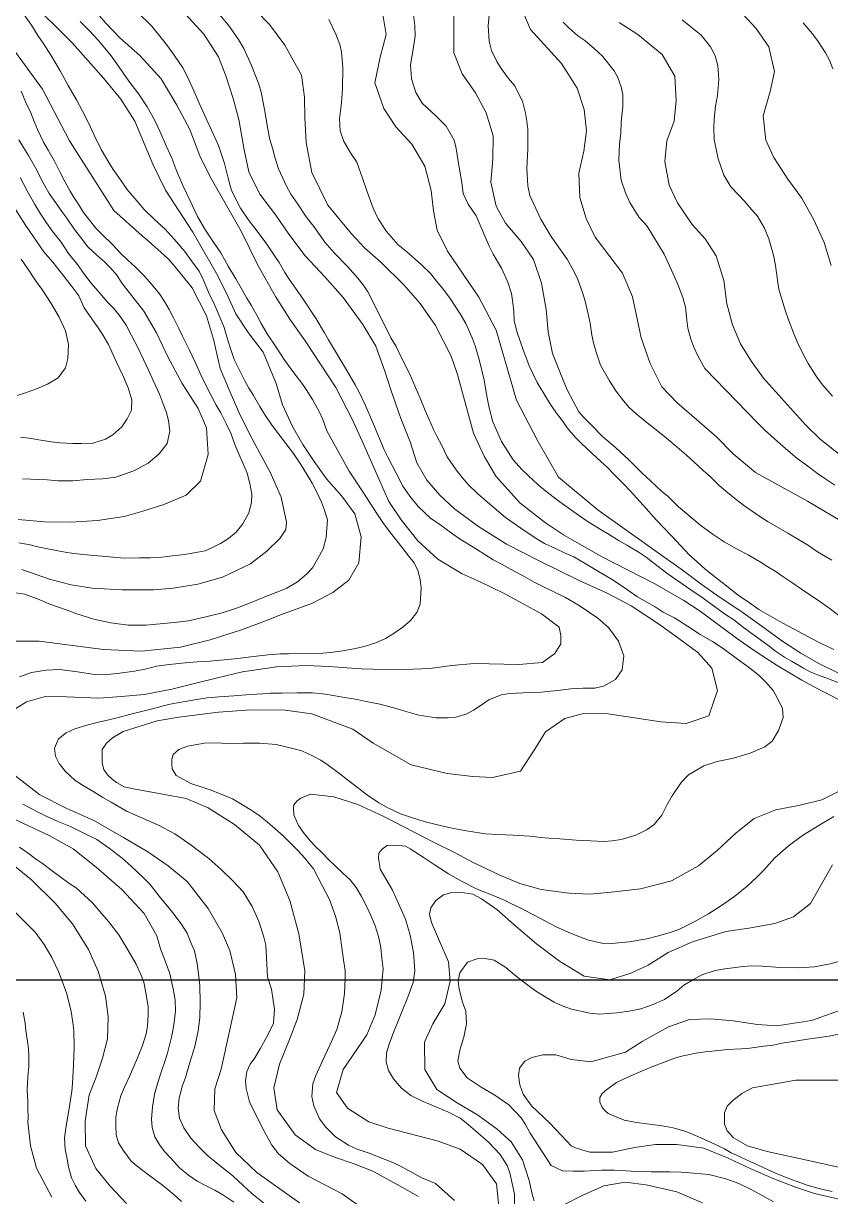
# Model space of a CAD drawing. Header units: metres. Extents: x 548946 to 557077, y 1838800 to 1845419.
# Drawn here: x 552237 to 552659, y 1840887 to 1841500 of the extents above; entities that cross this region are included whole.
import ezdxf

# ---------------------------------------------------------------- set-up
doc = ezdxf.new("R2010")
doc.units = ezdxf.units.M
doc.header["$LTSCALE"] = 28
for name, color, linetype, lineweight in [('1', 7, 'Continuous', 13), ('2', 7, 'Continuous', 13), ('60', 7, 'Continuous', 25)]:
    doc.layers.add(name, color=color, linetype=linetype, lineweight=lineweight)

msp = doc.modelspace()

# ---------------------------------------------------------------- linework, layer by layer
at = {"layer": '1'}
for points in [[(552316.46, 1841372.7), (552313.4, 1841376.24), (552309.25, 1841380.17), (552306.04, 1841382.9), (552302.65, 1841386), (552299.43, 1841388.74), (552284.75, 1841401.97), (552261.45, 1841438.26), (552247.34, 1841465.33), (552210.53, 1841515.75)], [(552231.91, 1841176.89), (552245.75, 1841177.01), (552279.28, 1841172.57), (552299.07, 1841171.66), (552319.42, 1841173.79), (552335.06, 1841177.6), (552351.44, 1841182.92), (552363.01, 1841187.19), (552372.31, 1841190.94), (552388.38, 1841196.74), (552399.15, 1841202.34), (552407.37, 1841208.82), (552412.72, 1841217.84), (552413.8, 1841231.43), (552410.64, 1841243.51), (552403.79, 1841252.73), (552395.8, 1841261.68), (552389.34, 1841270.81), (552383.43, 1841279.74), (552378, 1841288.98), (552372.85, 1841300.32), (552369.41, 1841311.47), (552362.67, 1841327.82), (552354.8, 1841338.08), (552348.4, 1841347.86), (552343.96, 1841357.48), (552338.93, 1841367.8), (552325.91, 1841390.57), (552311.69, 1841412.44), (552305.12, 1841426.09), (552295.63, 1841448.61), (552288.4, 1841459.98), (552279.42, 1841470.9), (552263.13, 1841489.3), (552239.53, 1841512.84)], [(552236.6, 1841505.91), (552241.68, 1841498.71), (552244.96, 1841493.37), (552247.82, 1841489.29), (552252.06, 1841482.5), (552256.55, 1841474.83), (552260.89, 1841467.27), (552265.23, 1841459.72), (552268.13, 1841454.2), (552271.43, 1841447.69), (552274.32, 1841441.26)], [(552297.31, 1841505.13), (552304.3, 1841498.3), (552310.15, 1841491.19), (552312.78, 1841487.99), (552316.14, 1841483.05), (552318.39, 1841479.68), (552320.75, 1841476.45), (552323.16, 1841471.78), (552326.44, 1841464.35), (552329.19, 1841458.03), (552339.39, 1841435.92), (552342.42, 1841426.37), (552344.41, 1841418.78), (552346.13, 1841412.33), (552350.8, 1841403.12), (552354.81, 1841397.22), (552357.78, 1841393.28), (552362.15, 1841387.55), (552364.98, 1841383.73), (552368.7, 1841378.05), (552370.95, 1841374.67), (552374.08, 1841369.45), (552376.33, 1841366.07), (552379.55, 1841361.25), (552383.98, 1841355.01), (552390.41, 1841345.36), (552394.72, 1841338.06), (552396.89, 1841334.28), (552400.52, 1841328.2), (552404.33, 1841321.75), (552406.83, 1841317.49), (552410.67, 1841310.79), (552413.01, 1841306.64), (552416.02, 1841300.35), (552420.28, 1841290.3), (552423.45, 1841282.73), (552425.87, 1841276.89), (552427.79, 1841273.08), (552432.22, 1841264.75), (552435.69, 1841257.87), (552439.34, 1841252.7), (552443.68, 1841247.24), (552450.07, 1841241.11), (552454.92, 1841237.8), (552458.36, 1841235.35), (552461.66, 1841233.02), (552465.53, 1841230.24), (552474.17, 1841224.91), (552482.83, 1841219.33), (552487.45, 1841216.91)], [(552321.91, 1841504.71), (552331.77, 1841494.02), (552339.31, 1841482.16), (552343.26, 1841472.24), (552347.04, 1841460.36), (552349.94, 1841449.41), (552352.73, 1841433.66), (552355.17, 1841422.14), (552361, 1841410.48), (552369.22, 1841399.48), (552376.16, 1841389.5), (552384.66, 1841378.27), (552394.95, 1841367.23), (552404.45, 1841356.37), (552414.68, 1841342.35), (552421.51, 1841331.07), (552426.2, 1841317.99), (552429.36, 1841308.23), (552434.65, 1841293.28), (552439.51, 1841280.99), (552442.92, 1841270.1), (552448.21, 1841260.98), (552455.03, 1841253.19), (552462.57, 1841245.99), (552474.57, 1841237.09), (552489.86, 1841227.65), (552506.89, 1841218.92), (552527.74, 1841208.54), (552542.32, 1841202), (552554.98, 1841195.38), (552569.11, 1841185.94), (552579.09, 1841178.89), (552589.81, 1841171.01), (552597.06, 1841162.88), (552600.04, 1841151.16), (552595.55, 1841137.97), (552583.69, 1841133.93), (552570.39, 1841134.79), (552542.98, 1841138.99)], [(552399.71, 1841379.7), (552394.83, 1841385.36), (552389.1, 1841393.53), (552385.08, 1841398.52), (552380.73, 1841405.16), (552377.19, 1841410.46), (552374.84, 1841414.61), (552370.71, 1841423.63), (552368.77, 1841429.79), (552367.53, 1841434.47), (552366.18, 1841439.01), (552365.01, 1841445.26), (552363.55, 1841453.83), (552361.67, 1841463.66), (552360.35, 1841467.93), (552358.07, 1841473.66), (552356.52, 1841477.65), (552352.54, 1841486.55), (552349.73, 1841491.3), (552344.61, 1841498.76), (552339.44, 1841504.64)], [(552644, 1841156.57), (552631.24, 1841164.21), (552619.09, 1841172.06), (552609.97, 1841178.43), (552591.03, 1841192.65), (552582.39, 1841198.17), (552567.71, 1841206.64), (552538.74, 1841221.42), (552519.63, 1841232.51), (552510.14, 1841238.71), (552496.8, 1841249.15), (552484.23, 1841263.17), (552478.04, 1841273.49), (552472.55, 1841285.57), (552464.22, 1841316.25), (552460.83, 1841325.72), (552452.7, 1841341.79), (552444.68, 1841353.33), (552436.21, 1841363.14), (552424.15, 1841374.88), (552415.68, 1841382.36), (552408.77, 1841389.75), (552396.49, 1841404.71), (552388.13, 1841421.66), (552385.09, 1841437.38), (552384.4, 1841450.52), (552384.26, 1841461.12), (552382.73, 1841472.61), (552374, 1841488.22), (552366.06, 1841499), (552358.76, 1841506.47)], [(552664.53, 1841159.49), (552652.87, 1841165.32), (552643.6, 1841170.64), (552633.68, 1841177.18), (552623.25, 1841184.83), (552612.16, 1841192.53), (552601.38, 1841199.76), (552591.54, 1841206.7), (552581.51, 1841214.26), (552572.66, 1841220.4), (552537.64, 1841245.36), (552516.87, 1841262.64), (552506.23, 1841281.45), (552495.08, 1841302.8), (552484.44, 1841339.39), (552475.31, 1841356.67), (552459.01, 1841380.57), (552453.64, 1841391.63), (552451.73, 1841401.78), (552450.43, 1841412.39), (552447.07, 1841425.1), (552440.36, 1841436.53), (552431.97, 1841445.57), (552425.72, 1841455.24), (552421, 1841468.57), (552423.78, 1841481.96), (552427, 1841493.85), (552424.95, 1841505.28)], [(552493.67, 1841349.11), (552493.09, 1841353.74), (552492.37, 1841358.48), (552490.57, 1841364.53), (552487.18, 1841371.81), (552482.87, 1841379.11), (552480.78, 1841383.29), (552473.98, 1841399.03), (552469.69, 1841405.16), (552467.15, 1841410.85), (552466.45, 1841416.51), (552464.95, 1841425.34), (552463.57, 1841434.31), (552462.51, 1841438.62), (552458.2, 1841445.92), (552452.98, 1841451.15), (552445.73, 1841457.95), (552442.42, 1841463.55), (552440.23, 1841470.59), (552439.7, 1841477.97), (552440.89, 1841485.17), (552442.13, 1841493.04), (552441.97, 1841498.5), (552441.26, 1841504.16)], [(552462.26, 1841506.45), (552462.25, 1841484.3), (552466.72, 1841473.26), (552473.66, 1841463.28), (552479.09, 1841452.88), (552482.76, 1841440.85), (552482.67, 1841428.79), (552481.56, 1841416.62), (552484.38, 1841404.11), (552489.24, 1841395.33), (552497.43, 1841385.74), (552503.91, 1841376.36), (552508.15, 1841363.88), (552510.45, 1841350.14), (552511.62, 1841338.49), (552513.78, 1841327.2), (552519.35, 1841313.18), (552521.65, 1841307.88), (552527.51, 1841296.76), (552530.24, 1841293.71), (552534.42, 1841289.53), (552539.97, 1841283.82), (552546.69, 1841278.12), (552553.76, 1841271.69), (552560.5, 1841264.82), (552564.94, 1841260.68), (552567.89, 1841257.91), (552570.85, 1841255.14), (552574.04, 1841252.67), (552579.55, 1841247.22), (552584.97, 1841242.54), (552591.51, 1841237.21), (552597.7, 1841232.63), (552603.54, 1841228.79), (552610, 1841225.15), (552616, 1841222.11), (552622.78, 1841217.99), (552626.33, 1841215.69), (552630.15, 1841213.43), (552633.59, 1841210.98), (552638.84, 1841207.59), (552643.84, 1841204.16)], [(552659.73, 1841219.21), (552652.26, 1841223.63), (552647.54, 1841226.83), (552643.16, 1841229.55), (552636.81, 1841233.33), (552632.3, 1841235.9), (552626.53, 1841239.23), (552622.69, 1841241.76), (552617, 1841245.49), (552613.56, 1841247.93), (552609.8, 1841250.86), (552604.41, 1841255.28), (552600.9, 1841258.24), (552596.15, 1841262.87), (552592.75, 1841265.98), (552587.45, 1841270.8), (552583.77, 1841274.13), (552577.77, 1841279.26), (552573.4, 1841282.9), (552567.14, 1841287.99), (552563.24, 1841291.03), (552557.56, 1841295.68), (552553.88, 1841299.01), (552550.83, 1841302.55), (552546.92, 1841307.68), (552543.53, 1841312.87), (552538.98, 1841321.06), (552536.57, 1841327.81), (552535.3, 1841332.75), (552534.41, 1841336.69), (552533.5, 1841342.97), (552532.52, 1841347.68), (552530.88, 1841354.53), (552529.53, 1841359.07), (552526.98, 1841365.93), (552525, 1841370.26), (552521.48, 1841376.48), (552518.79, 1841380.2), (552515, 1841385.47), (552512.75, 1841388.85), (552507.77, 1841397.37), (552505.11, 1841402.92), (552502.04, 1841409.72), (552500.89, 1841414.8), (552500.42, 1841423.76), (552500.86, 1841433.87), (552500.86, 1841444.32), (552500.46, 1841448.58), (552499.8, 1841452.81), (552498.11, 1841459), (552493.97, 1841467.11), (552490.88, 1841470.9), (552486.97, 1841476.03), (552484.8, 1841479.81), (552482.01, 1841485.47), (552480.74, 1841490.41), (552480.14, 1841498.3), (552480.72, 1841504.12)], [(552613.1, 1841504.68), (552620.18, 1841496.92), (552626.8, 1841487.42), (552629.79, 1841474.54), (552627.46, 1841464.05), (552623.82, 1841451.34), (552625.35, 1841438.69), (552629.47, 1841429.56), (552636.7, 1841418.19), (552644, 1841408.38), (552650.32, 1841397.03), (552655.77, 1841385.2), (552659.44, 1841373.17)], [(552445.2, 1841204.71), (552444.66, 1841209.08), (552443.42, 1841213.76), (552441.48, 1841217.83), (552438.53, 1841221.51), (552435.09, 1841226.05), (552432.59, 1841229.39), (552429.97, 1841232.59), (552425.59, 1841238.32), (552422.38, 1841243.14), (552418.63, 1841249.07), (552414.78, 1841254.86), (552411.38, 1841260.06), (552407.67, 1841265.73), (552395.9, 1841286.73), (552393.85, 1841292.75), (552392.01, 1841296.96), (552388.49, 1841303.18), (552385.1, 1841308.38), (552382.85, 1841311.76), (552379.27, 1841316.4), (552373.93, 1841323.57), (552369.4, 1841330.59), (552364.75, 1841337.45), (552361.58, 1841342.94), (552359.35, 1841347.23), (552356.47, 1841352.49), (552354.19, 1841356.12), (552350.52, 1841362.46), (552348.35, 1841366.24), (552344.4, 1841372.8), (552340.53, 1841379.76), (552337.02, 1841384.81), (552332.52, 1841391.56), (552328.36, 1841398.75), (552324.47, 1841406.89), (552320.9, 1841414.54), (552317.59, 1841422.23), (552314.89, 1841429.21), (552312, 1841435.64), (552308.68, 1841443.32), (552305.86, 1841449.24), (552302.13, 1841456.09), (552297.77, 1841462.73), (552292.5, 1841469.39), (552287.53, 1841476.74), (552283.27, 1841482.61), (552280.01, 1841486.77), (552276.49, 1841490.91), (552271.81, 1841495.94), (552267.05, 1841500.57)], [(552519.34, 1841500.32), (552522.33, 1841497.3), (552527.03, 1841493.18), (552530.73, 1841490.77), (552535.42, 1841486.65), (552539.86, 1841482.5), (552546.03, 1841474.91), (552547.91, 1841471.36), (552549.69, 1841466.49), (552550.58, 1841462.55), (552550.58, 1841456.28), (552549.77, 1841448.08), (552549.45, 1841442.29), (552548.87, 1841436.47), (552548.47, 1841428.19), (552549.64, 1841417.75), (552551.9, 1841411.11), (552554.24, 1841406.05), (552559.12, 1841398.3), (552563.22, 1841393.71), (552572.09, 1841379.14), (552576.79, 1841368.76), (552579.12, 1841363.69), (552581.85, 1841356.46), (552583.26, 1841351.41), (552583.99, 1841344.57), (552584.5, 1841340.46), (552586.01, 1841334.64), (552587.7, 1841330.54), (552589.71, 1841325.95), (552593.41, 1841319.36), (552620.85, 1841291.04), (552624.74, 1841287.08), (552631.35, 1841281.25), (552635.46, 1841277.58), (552641.46, 1841272.45), (552645.77, 1841269.33), (552652.25, 1841264.52), (552656.67, 1841261.55), (552661.38, 1841258.35)], [(552548.58, 1841500.1), (552558.48, 1841493.82), (552571.16, 1841483.44), (552577.73, 1841472.13), (552578.49, 1841459.39), (552577.36, 1841448.64), (552573.57, 1841438.37), (552572.58, 1841427.51), (552574.74, 1841415.06), (552579.12, 1841405.96), (552586.85, 1841394.64), (552593.65, 1841387.11), (552599.31, 1841378.15), (552603.31, 1841365.38), (552604.93, 1841353.13), (552607.84, 1841342.18), (552612.04, 1841332.29), (552617.73, 1841323.07), (552624.01, 1841314.32), (552646.02, 1841289.95), (552653.59, 1841282.5), (552664.5, 1841274)], [(552581.63, 1841501.57), (552591.54, 1841493.4), (552596.34, 1841487.34), (552598.75, 1841482.67), (552600.17, 1841477.62), (552600.7, 1841470.24), (552600.04, 1841461.93), (552599.02, 1841456.45), (552598.31, 1841449.57), (552598.09, 1841445.1), (552598.34, 1841438.86), (552599.12, 1841434.77), (552600.37, 1841428.92), (552603.26, 1841420.4), (552607.04, 1841414.21), (552611.11, 1841409.88), (552613.95, 1841406.97), (552617.94, 1841402.24), (552620.96, 1841398.96), (552624.63, 1841392.63), (552626.76, 1841387.01), (552629.25, 1841378.57), (552630.33, 1841373.09), (552631.41, 1841365.52), (552632.13, 1841360.77), (552633.37, 1841356.09), (552635.52, 1841349.31), (552637.13, 1841344.81), (552639.68, 1841337.94), (552641.58, 1841333.21), (552644.91, 1841326.44), (552647.43, 1841321.92), (552651.85, 1841314.77), (552654.83, 1841310.83), (552660.15, 1841304.83)], [(552274.32, 1841441.26), (552278, 1841433.75), (552281.99, 1841426.93), (552284.27, 1841423.29), (552288.21, 1841417.91), (552291.43, 1841413.08), (552296.64, 1841406.94), (552300.59, 1841402.47), (552305.96, 1841397.13), (552311.41, 1841392.19), (552316.12, 1841386.9), (552321.76, 1841380.42), (552324.77, 1841376.22), (552329.32, 1841370.13), (552331.29, 1841365.8), (552334.08, 1841359.23), (552337.05, 1841353.2), (552339.65, 1841346.99), (552342.26, 1841340.78), (552344.06, 1841334.74), (552345.97, 1841328.84), (552347.61, 1841324.08), (552350.79, 1841317.42), (552353.06, 1841312.87), (552355.23, 1841309.09), (552357.65, 1841305.34), (552361, 1841299.49), (552363.46, 1841295.49), (552367.46, 1841289.58), (552370.76, 1841285.16), (552374.52, 1841280.15), (552378.57, 1841274.9), (552382.28, 1841269.23), (552385.71, 1841263.78), (552388.2, 1841259.51), (552390.75, 1841254.74), (552393.23, 1841249.56), (552394.8, 1841245.32), (552396.22, 1841240.27), (552395.99, 1841235.8), (552395.54, 1841231.04), (552394.04, 1841225.23), (552391.28, 1841220.18), (552388.37, 1841215.25), (552385.38, 1841212), (552380.65, 1841208.01), (552375.05, 1841204.7), (552371.21, 1841203.05), (552364.49, 1841200.38), (552357.28, 1841197.39), (552349.31, 1841194.3), (552341.27, 1841191.73), (552332.65, 1841189.61), (552323.63, 1841187.57), (552316.43, 1841186.67), (552310.62, 1841186.08), (552301.58, 1841185.21), (552292.16, 1841185.34), (552283.13, 1841186.56), (552274.14, 1841188.45), (552264.77, 1841191.33), (552260.36, 1841193.13), (552255.73, 1841194.64), (552251.21, 1841196.3), (552244.73, 1841199.02), (552238.03, 1841201.44), (552233.49, 1841202.19)], [(552235.04, 1841438.83), (552237.5, 1841434.83), (552240.11, 1841430.71), (552243.8, 1841424.12), (552247.6, 1841416.76), (552250.83, 1841410.76), (552254.3, 1841405.97), (552257.48, 1841401.4), (552260.13, 1841397.94), (552264.14, 1841392.04), (552267.26, 1841387.99), (552271.16, 1841382.86), (552275.74, 1841378.6), (552279.72, 1841375.04), (552282.82, 1841372.16), (552286.19, 1841368.14), (552289.09, 1841363.8), (552300.37, 1841349.26), (552306.89, 1841337.94), (552312.94, 1841325.4), (552320.45, 1841311.47), (552328.75, 1841298.53), (552332.99, 1841288.38), (552333.9, 1841274.36), (552329.86, 1841260.57), (552322.38, 1841253.27), (552310.75, 1841248.35), (552299.75, 1841244.79), (552290.08, 1841242.03), (552276.06, 1841239.96), (552262.05, 1841239.05), (552248.43, 1841239.22), (552234.69, 1841240.41)], [(552235.89, 1841283.48), (552240.39, 1841283), (552244.52, 1841282.34), (552251.87, 1841281.03), (552256.63, 1841280.58), (552263.33, 1841280.24), (552267.77, 1841280.27), (552273.64, 1841280.35), (552280.31, 1841282.36), (552284.2, 1841284.68), (552288.9, 1841288.92), (552291.65, 1841293.05), (552293.82, 1841297.64), (552294.06, 1841303.02), (552292.12, 1841309.18), (552289.69, 1841315.02), (552286.12, 1841322.67), (552281.85, 1841331.81), (552278.54, 1841337.4), (552276.11, 1841341.15), (552273.1, 1841345.35), (552269.24, 1841351.13), (552266.38, 1841357.31), (552262.77, 1841362.21), (552258.57, 1841367.57), (552252.86, 1841374.97), (552248.15, 1841380.22), (552238.57, 1841394.18), (552223.21, 1841418.13)], [(552235.68, 1841419.06), (552239.41, 1841412.21), (552243.32, 1841404.99), (552246.28, 1841400.13), (552248.82, 1841396.53), (552251.07, 1841393.15), (552254.04, 1841389.21), (552256.8, 1841385.9), (552261.02, 1841379.37), (552265.65, 1841373.68), (552269.3, 1841368.52), (552272.88, 1841363.87), (552276.26, 1841359.85), (552281.58, 1841353.85), (552284.42, 1841350.94), (552287.65, 1841347.03), (552291.16, 1841341.98), (552293.92, 1841336.58), (552297.19, 1841330.32), (552300.19, 1841324.04), (552303.02, 1841318.12), (552305.21, 1841313.17), (552308.6, 1841305.88), (552310.59, 1841300.38), (552312.13, 1841296.4), (552313.19, 1841292.09), (552313.87, 1841286.68), (552312.58, 1841280.25), (552308.3, 1841274.75), (552302.64, 1841269.87), (552295.17, 1841265.93), (552285.65, 1841262.65), (552278.96, 1841261.81), (552270.66, 1841261.3), (552263.17, 1841260.63), (552255.58, 1841260.72), (552249.9, 1841261.19), (552245.43, 1841261.42), (552236.9, 1841261.79)], [(552236.29, 1841376.54), (552239.79, 1841371.49), (552243.83, 1841365.34), (552247.01, 1841360.77), (552251.86, 1841353.28), (552256.14, 1841346.23), (552259.39, 1841339.06), (552260.94, 1841331.81), (552260.67, 1841324.59), (552259.45, 1841319.73), (552255.65, 1841314.56), (552250.06, 1841311.25), (552244.22, 1841308.82), (552238.61, 1841306.68), (552234.22, 1841305.22)], [(552352.38, 1841123.62), (552361, 1841123.65), (552369.46, 1841122.88), (552378.88, 1841120.66), (552382.93, 1841119.6), (552388.75, 1841116.93), (552392.82, 1841114.69), (552396.66, 1841112.17), (552402.71, 1841107.69), (552406.76, 1841104.54), (552412.69, 1841099.93), (552416.6, 1841096.89), (552423.16, 1841092.48), (552427.37, 1841090.13), (552434.46, 1841086.71), (552439.64, 1841085), (552447.26, 1841082.56), (552452.37, 1841081.37), (552459.64, 1841079.66), (552464.06, 1841078.78), (552469.95, 1841077.68), (552478.87, 1841076.31), (552485.32, 1841075.94), (552493.34, 1841075.51), (552502.02, 1841075.02), (552507.84, 1841074.44), (552511.94, 1841074.04), (552517.73, 1841073.72), (552526.19, 1841072.94), (552533.81, 1841072.59), (552540.37, 1841072.36), (552545.03, 1841072.68), (552549.66, 1841073.26), (552557.33, 1841075.66), (552563.36, 1841078.63), (552566.97, 1841081.17), (552570.94, 1841085.98), (552573.75, 1841091.69), (552576.33, 1841096.19), (552580.96, 1841103.04), (552584.88, 1841107.18), (552592.92, 1841111.85), (552599.82, 1841114.14), (552608.36, 1841115.86), (552617.06, 1841118.39), (552624.74, 1841121.7), (552628.54, 1841124.78), (552631.9, 1841130.3), (552634.33, 1841137), (552633.98, 1841141.92), (552631.21, 1841147.33), (552629.04, 1841151.1), (552625.23, 1841155.46), (552621.78, 1841159.08), (552618.45, 1841161.67), (552614.83, 1841164.48), (552610.52, 1841167.6), (552602.92, 1841173.06), (552597.37, 1841176.67), (552591.02, 1841180.45), (552584.35, 1841184.72), (552577.53, 1841189.09), (552571.68, 1841192.02), (552567.4, 1841194.88), (552563.05, 1841197.34), (552557.85, 1841200.22), (552552.97, 1841203.79), (552548.11, 1841207.1), (552544.7, 1841209.29), (552537.8, 1841213.26), (552530.87, 1841217.49), (552524.96, 1841220.94), (552520.12, 1841223.07), (552515.68, 1841225.13), (552509.72, 1841227.92), (552505.21, 1841230.49), (552497.21, 1841236.02), (552489.2, 1841241.55), (552482.05, 1841247.58), (552475.01, 1841253.76), (552469.81, 1841258.73), (552466.61, 1841262.38), (552463.5, 1841266.43), (552458.85, 1841273.3), (552456.02, 1841279.22), (552453.47, 1841283.99), (552451.58, 1841287.55), (552449.19, 1841293.13), (552447.36, 1841297.34), (552444.72, 1841303.8), (552441.06, 1841312.23), (552439.37, 1841316.33), (552435.54, 1841323.95), (552432.07, 1841330.83), (552429.4, 1841335.46), (552421.05, 1841352.19), (552417.22, 1841359.81), (552414.82, 1841363.3), (552412.2, 1841366.5), (552406.88, 1841372.5), (552399.71, 1841379.7)], [(552236.68, 1841214.34), (552251.64, 1841209.14), (552262.3, 1841206.44), (552273.39, 1841204.56), (552288.89, 1841203.82), (552305.61, 1841203.73), (552315.61, 1841204.59), (552328.47, 1841206.66), (552341.4, 1841210.3), (552356.05, 1841217.24), (552364.63, 1841223.89), (552371.38, 1841230.61), (552374.59, 1841235.3), (552374.89, 1841239.12), (552372.11, 1841252.18), (552366.4, 1841265.15), (552360.88, 1841275.16), (552355.79, 1841284.83), (552349.96, 1841296.48), (552344.9, 1841308.23), (552340.3, 1841319.37), (552336.66, 1841334.64), (552333.1, 1841346.81), (552325.51, 1841361.56), (552316.46, 1841372.7)], [(552660.85, 1841172.58), (552654.19, 1841175.67), (552649.43, 1841178.21), (552640.06, 1841183.18), (552636.43, 1841185.08), (552632.5, 1841187.2), (552621.65, 1841193.55), (552615.49, 1841197.88), (552611.07, 1841200.86), (552604.71, 1841205.81), (552600.22, 1841209.3), (552593.57, 1841214.48), (552589.42, 1841218.4), (552585.3, 1841222.07), (552576.41, 1841231.54), (552571.3, 1841236.91), (552566.19, 1841242.28), (552562.84, 1841246.04), (552559.5, 1841249.81), (552554.36, 1841255.44), (552550.9, 1841259.05), (552545.67, 1841264.28), (552542.51, 1841267.67), (552537.2, 1841272.5), (552533.96, 1841275.49), (552529.05, 1841280.23), (552525.92, 1841283.37), (552521.5, 1841288.43), (552518.96, 1841292.04), (552516.45, 1841295.38), (552513.12, 1841300.06), (552510.84, 1841303.7), (552505.74, 1841312.07), (552501.64, 1841320.84), (552498.32, 1841329.7), (552495.42, 1841338.22), (552493.88, 1841344.3), (552493.67, 1841349.11)], [(552487.45, 1841216.91), (552493.88, 1841213.53), (552498.09, 1841211.18), (552504.26, 1841207.77), (552508.44, 1841205.68), (552514.55, 1841202.78), (552520.55, 1841199.74), (552527.74, 1841195.55), (552537.45, 1841188.92), (552543.01, 1841184.13), (552548.35, 1841176.96), (552551.14, 1841169.21), (552550.21, 1841162.03), (552546.67, 1841156.89), (552540.45, 1841153.37), (552535.99, 1841152.42), (552529.72, 1841152.42), (552523.37, 1841152.02), (552516.43, 1841151.15), (552507.9, 1841150.35), (552498.55, 1841149.97), (552491.54, 1841149.61), (552487.05, 1841148.92), (552480.58, 1841146.29), (552476.02, 1841143.11), (552472.64, 1841140.85), (552469.09, 1841138.97), (552463.3, 1841137.21), (552459.29, 1841136.84), (552453.02, 1841136.84), (552443.96, 1841138.32), (552436.77, 1841140.43), (552432.17, 1841141.68), (552427.57, 1841142.94), (552422.97, 1841144.19), (552416.54, 1841145.48), (552411.72, 1841146.44), (552403.31, 1841147.88), (552395.3, 1841149.23), (552388.42, 1841149.94), (552380.46, 1841149.86), (552372.5, 1841149.78), (552366.49, 1841149.81), (552362.49, 1841149.44), (552355.88, 1841149.01), (552347.32, 1841148.46), (552339.69, 1841147.9), (552333.48, 1841147.39), (552328.11, 1841146.46), (552319.8, 1841145.03), (552314.17, 1841144.06), (552310, 1841142.89), (552304.81, 1841141.59), (552299.1, 1841140.22), (552292.91, 1841138.54), (552286.46, 1841136.82), (552282.01, 1841135.87), (552275.01, 1841134.34), (552269.97, 1841132.93), (552264.32, 1841131.05), (552259.74, 1841129.04), (552255.69, 1841125.92), (552253.69, 1841120.97), (552254.21, 1841116.85), (552256.12, 1841113.04), (552259.24, 1841108.99), (552264.54, 1841104.16), (552269.22, 1841101.22), (552274.3, 1841098.2), (552278.98, 1841095.25), (552283.19, 1841092.91), (552291.36, 1841088.18), (552299.66, 1841084.51), (552307.95, 1841080.84), (552316.49, 1841076.29), (552319.9, 1841074.1), (552325.07, 1841070.31), (552328.8, 1841067.64), (552334.3, 1841063.36), (552337.66, 1841060.51), (552340.76, 1841057.64), (552346.86, 1841051.73), (552352.15, 1841045.99), (552356.89, 1841038.35), (552360.67, 1841030.07), (552362.95, 1841022.26), (552364.12, 1841018.09), (552365, 1841001.61), (552366.98, 1840995.2), (552367.98, 1840989.31), (552368.52, 1840984.94), (552368.02, 1840977.43), (552364.82, 1840970.63), (552361.07, 1840964.02), (552358.28, 1840959.23), (552355.94, 1840955.93), (552354.19, 1840952.19), (552353.37, 1840947.25), (552353.74, 1840943.25), (552355.52, 1840936.29), (552359.03, 1840929.15)], [(552235.32, 1841158.26), (552241.7, 1841160.49), (552249.24, 1841161.82), (552256.25, 1841162.18), (552265.69, 1841160.87), (552274.62, 1841159.51), (552279.86, 1841159.38), (552287.72, 1841160.23), (552295.44, 1841161.19), (552301.81, 1841162.51), (552307, 1841163.81), (552313.8, 1841164.79), (552321.92, 1841165.67), (552328.27, 1841166.07), (552332.82, 1841166.25), (552340.32, 1841166.92), (552347.92, 1841167.74), (552354.87, 1841168.61), (552360.53, 1841169.32), (552365.3, 1841169.78), (552371.77, 1841170.33), (552375.95, 1841170.33), (552381.67, 1841170.52), (552386.4, 1841170.32), (552393.81, 1841170.6), (552397.81, 1841170.97), (552404.36, 1841171.91), (552410.87, 1841173.12), (552415.44, 1841174.21), (552421.48, 1841176.01), (552426.55, 1841178.34), (552431.04, 1841181.12), (552435.6, 1841184.31), (552439.62, 1841187.68), (552442.89, 1841191.88), (552444.69, 1841196.28), (552445.2, 1841204.71)], [(552643.84, 1841204.16), (552647.14, 1841201.83), (552652.25, 1841198.55), (552658.84, 1841193.89), (552663.47, 1841190.28)], [(552666.69, 1841144.71), (552654.75, 1841150.77), (552644, 1841156.57)], [(552542.98, 1841138.99), (552530.01, 1841139.11), (552520.32, 1841136.61), (552510.22, 1841129.53), (552504.62, 1841120.48), (552497.08, 1841109.03), (552482.55, 1841105.73), (552472.26, 1841106.27), (552458.76, 1841107.75), (552439.99, 1841112.27), (552420.2, 1841123.67), (552409.54, 1841131.03), (552388.18, 1841139.02), (552374.11, 1841140.96), (552356.22, 1841141.04), (552339.39, 1841139.82), (552318.69, 1841137.26), (552307.27, 1841135.26), (552289.56, 1841129.67), (552283.98, 1841126.38), (552280.86, 1841123.59), (552278.57, 1841120.3), (552278.57, 1841117.5), (552278.57, 1841113.22), (552279.39, 1841109.94), (552281.36, 1841107.14), (552283.82, 1841104.84), (552286.11, 1841103.03), (552290.05, 1841100.89), (552294.97, 1841099.74), (552311.13, 1841096.91), (552322.39, 1841094.67), (552333.93, 1841089.86), (552347.72, 1841081.16), (552360.72, 1841070.3), (552370.41, 1841056.48), (552376.61, 1841041.5), (552381.27, 1841024.01), (552384.46, 1841004.67), (552384, 1840992.45), (552380.42, 1840979.23), (552376.52, 1840968.82), (552371.21, 1840956.05), (552368.19, 1840943.54), (552369.98, 1840932.08), (552379.34, 1840919), (552390.03, 1840911.38), (552399.93, 1840907.43), (552410.16, 1840903.9), (552419.91, 1840900.07), (552432.6, 1840893.18), (552443.8, 1840886.79)], [(552462.63, 1840884.84), (552452.68, 1840893.68), (552445.65, 1840896.59), (552436.97, 1840901.25), (552433.34, 1840903.15), (552429.59, 1840904.9), (552424.09, 1840907.09), (552418.6, 1840909.28), (552411.78, 1840911.56), (552407.34, 1840913.62), (552400.52, 1840918), (552395.44, 1840923.11), (552392.04, 1840927.39), (552389.22, 1840934.22), (552388.1, 1840939.05), (552388.58, 1840945.64), (552390.13, 1840950.01), (552393.6, 1840957.76), (552397.56, 1840965.83), (552401.22, 1840974.13), (552403.73, 1840983.32), (552405.15, 1840992.91), (552405.47, 1841000.79), (552405.47, 1841004.97), (552404.65, 1841010.48), (552403.9, 1841015.48), (552402.78, 1841024.49), (552400.51, 1841033.22), (552397.33, 1841041.97), (552393.71, 1841048.96), (552388.92, 1841058.03), (552384.44, 1841063.61), (552380.8, 1841067.6), (552376.48, 1841071.89), (552373.49, 1841074.91), (552370.24, 1841077.91), (552364.82, 1841082.59), (552360.34, 1841086.08), (552355.92, 1841089.05), (552351.96, 1841091.43), (552346.74, 1841094.57), (552340.8, 1841097.09), (552335.05, 1841099.25), (552329.73, 1841101.07), (552324.84, 1841102.55), (552317.27, 1841106.81), (552315.14, 1841110.26), (552314.97, 1841113.06), (552314.97, 1841115.36), (552315.63, 1841117.67), (552318.58, 1841120.3), (552323.17, 1841122.11), (552332, 1841123.69), (552338.64, 1841123.86), (552343.51, 1841123.56), (552352.38, 1841123.62)], [(552485.91, 1840879.68), (552484.63, 1840893.53), (552477.29, 1840903.59), (552465.52, 1840911.61), (552453.52, 1840915.85), (552428.05, 1840922.47), (552417.95, 1840925.88), (552406.81, 1840932.93), (552400.98, 1840941.1), (552404.42, 1840953.27), (552416.79, 1840971.35), (552421.19, 1840981.81), (552424.34, 1840994.67), (552425.36, 1841005.75), (552424.66, 1841011.41), (552424.1, 1841016.96), (552422.99, 1841022.7), (552421.25, 1841028.23), (552419, 1841033.7), (552416.35, 1841039.24), (552414.11, 1841043.54), (552411.3, 1841048.28), (552408.07, 1841052.19), (552404.36, 1841055.78), (552400.35, 1841059.59), (552396.96, 1841062.69), (552393.07, 1841066.65), (552390.23, 1841069.56), (552387.24, 1841072.58), (552384.15, 1841076.38), (552381.14, 1841080.57), (552378.62, 1841086.24), (552378.45, 1841089.53), (552378.62, 1841091.51), (552380.26, 1841093.32), (552382.39, 1841094.96), (552387.44, 1841096.96), (552399.61, 1841095.61), (552412.1, 1841091.68), (552425.63, 1841085.28), (552451.73, 1841071.86), (552462.96, 1841066.38), (552472.46, 1841061.34), (552485.88, 1841054.8), (552496.74, 1841050.31), (552507.97, 1841047.15), (552522.3, 1841045.25), (552533.37, 1841044.79), (552544.4, 1841045.76), (552559.87, 1841047.61), (552575.99, 1841051.73), (552590.15, 1841059.52), (552599.87, 1841067.6), (552609.85, 1841076.87), (552619.12, 1841084.37), (552630.55, 1841088.75), (552643.23, 1841091.2), (552654.44, 1841094.13), (552664.65, 1841099.02)], [(552263.38, 1841068.47), (552250.96, 1841075.38), (552223.91, 1841087.92)], [(552362.77, 1840883.5), (552356.8, 1840888.37), (552352.22, 1840892.63), (552346.77, 1840897.57), (552343.55, 1840900.3), (552338.49, 1840904.24), (552333.39, 1840908.44), (552329.21, 1840912.62), (552324.97, 1840917.32), (552321.29, 1840922.74), (552318.96, 1840927.8), (552318.2, 1840932.8), (552318.81, 1840938.37), (552320.62, 1840944.86), (552322.05, 1840949.09), (552324.35, 1840956.82), (552326.95, 1840965.25), (552328.68, 1840973.43), (552329.53, 1840980.2), (552329.82, 1840988.34), (552329.53, 1840996.92), (552329.07, 1841001.7), (552328.2, 1841008.64), (552326.74, 1841015.12), (552324.7, 1841019.96), (552322.98, 1841024.32), (552320.2, 1841028.81), (552316.26, 1841034.2), (552313.35, 1841037.62), (552308.4, 1841043.8), (552303.59, 1841049.86), (552300.16, 1841053.22), (552293.78, 1841059.35), (552288.94, 1841063.58), (552282.29, 1841068.75), (552275.84, 1841073.31), (552268.61, 1841076.84), (552262.06, 1841080.08), (552255.04, 1841082.99), (552249.36, 1841085.55), (552245.18, 1841087.64), (552237.08, 1841091.85)], [(552235.32, 1841069.29), (552240.61, 1841065.64), (552243.79, 1841063.17)], [(552347.3, 1840883.92), (552341.61, 1840887.65), (552337.51, 1840890.14), (552332.63, 1840892.54), (552328.17, 1840894.85), (552323.6, 1840897.94), (552318.94, 1840901.8), (552314.55, 1840906.61), (552311.2, 1840910.37), (552308.7, 1840913.72), (552306.06, 1840918.09), (552304.68, 1840922.88), (552304.39, 1840927.29), (552304.91, 1840933.62), (552305.9, 1840940.28), (552307.62, 1840946.37), (552309.83, 1840952.79), (552311.23, 1840957.28), (552312.77, 1840961.65), (552313.69, 1840965.81), (552315.02, 1840970.81), (552316.01, 1840976.55), (552316.94, 1840983.72), (552316.64, 1840989.3), (552315.85, 1840994.56), (552314.96, 1840998.5), (552314.05, 1841002.7), (552312.65, 1841006.57), (552310.83, 1841011.7), (552308.97, 1841016.17), (552307.08, 1841022.96), (552300.43, 1841034.64), (552288.8, 1841047.21), (552275.47, 1841058.81), (552263.38, 1841068.47)], [(552243.79, 1841063.17), (552247.35, 1841060.87), (552252.41, 1841056.93), (552257.88, 1841052.9), (552261.61, 1841050.24), (552265.02, 1841048.05), (552269.42, 1841044.16), (552273.57, 1841040.23), (552278.46, 1841034.57), (552281.83, 1841030.55), (552287.28, 1841023.52), (552292.06, 1841015.63), (552296.25, 1841008.18), (552298.76, 1841002.75), (552300.3, 1840998.76), (552301.62, 1840992.39), (552302.57, 1840985.85), (552302.68, 1840981.81), (552302.24, 1840975.88), (552301.58, 1840971.75), (552299.72, 1840965.77), (552297.42, 1840960.12), (552295.58, 1840955.98), (552292.86, 1840949.5), (552290.16, 1840943.93), (552288.25, 1840939.38), (552286.67, 1840933.18), (552285.71, 1840928.35), (552285.66, 1840923.51), (552285.95, 1840919.11), (552287.12, 1840914.94), (552289.9, 1840910.46), (552293.81, 1840905.33), (552296.88, 1840902.71), (552302.81, 1840898.09), (552310.01, 1840892.72), (552315.98, 1840887.85), (552320.09, 1840884.18)], [(552291.36, 1840883.11), (552282.83, 1840892.27), (552275.21, 1840901.4), (552269.86, 1840913.37), (552269.61, 1840926.16), (552271.71, 1840939.87), (552275.46, 1840949.22), (552278.76, 1840959.17), (552281.41, 1840969.18), (552281.69, 1840980.61), (552280.36, 1840991.48), (552276.57, 1841004.53), (552271.43, 1841015.87), (552263.07, 1841029.32), (552253.97, 1841040.1), (552241.6, 1841052.32), (552233.07, 1841059.15)], [(552648.55, 1841039.85), (552660.15, 1841060.18)], [(552504.16, 1840884.53), (552503.17, 1840888.03), (552501.55, 1840895.15), (552498.14, 1840906.04), (552492.31, 1840915.36), (552484.83, 1840922.04), (552474.68, 1840929.47), (552464.56, 1840935.47), (552453.38, 1840942.77), (552447.18, 1840953.1), (552447.01, 1840967.45), (552451.39, 1840977.01), (552457.62, 1840987.41), (552460.32, 1840999.24), (552459.58, 1841009.39), (552454.75, 1841020.26), (552450.68, 1841030.04), (552449.63, 1841034.27), (552450.29, 1841037.56), (552452.91, 1841041.51), (552456.84, 1841044.47), (552461.27, 1841045.62), (552467.67, 1841045.46), (552472.26, 1841044.8), (552476.69, 1841042.33), (552484.77, 1841036.8), (552494.84, 1841027.82), (552505.42, 1841018.89), (552517.44, 1841009.73), (552530.35, 1841001.97), (552543.77, 1841000.1), (552554.66, 1841003.51), (552563.79, 1841007.63), (552574.31, 1841014.37), (552586.91, 1841019.91), (552604.31, 1841025.34), (552616.31, 1841026.94), (552630.01, 1841029.5), (552639.74, 1841032.91), (552648.55, 1841039.85)], [(552629.32, 1840884.08), (552621.7, 1840888.31), (552617.96, 1840890.37), (552611.22, 1840893.66), (552604.32, 1840896.15), (552595.5, 1840898.3), (552587.47, 1840899.11), (552581.05, 1840899.57), (552575.05, 1840899.69), (552569.71, 1840899.75), (552565.29, 1840899.79), (552557.47, 1840899.97), (552552.36, 1840900.31), (552546.22, 1840900.55), (552539.45, 1840900.58), (552530.34, 1840900.04), (552524.6, 1840900.04), (552519.12, 1840900.29), (552513.13, 1840903.04), (552502.21, 1840919.89), (552499.76, 1840924.43), (552497.42, 1840927.95), (552490.95, 1840934.78), (552483.64, 1840939.7), (552476.54, 1840943.99), (552469.23, 1840948.9), (552465.44, 1840953.82), (552464.36, 1840957.73), (552465.62, 1840963.98), (552467.43, 1840970.03), (552468.86, 1840977.08), (552468.52, 1840983.68), (552466.84, 1840988.31), (552465.05, 1840995.13), (552464.6, 1840999.24), (552465.4, 1841003.76), (552469.35, 1841009.26), (552474.49, 1841011), (552478.63, 1841011.19), (552483.28, 1841010.28), (552489.42, 1841006.53), (552494.01, 1841002.61), (552497.29, 1840999.98), (552502.26, 1840996.24), (552505.51, 1840993.87), (552510.82, 1840990.55), (552514.7, 1840988.38), (552518.95, 1840986.37), (552523.69, 1840984.68), (552533.28, 1840982.62), (552538.27, 1840982.13), (552542.93, 1840982.38), (552547.44, 1840982.75), (552553.84, 1840983.71), (552559.95, 1840984.9), (552565.83, 1840986.98), (552572.29, 1840989.78), (552578.83, 1840994.14), (552582.51, 1840997.27), (552587.77, 1841000.32), (552591.8, 1841002.72), (552598.71, 1841004.91), (552603.82, 1841005.73), (552613.45, 1841006.92)], [(552613.45, 1841006.92), (552617.56, 1841007.38), (552623.3, 1841007.23), (552633, 1841006.48), (552642.25, 1841006.32), (552650.65, 1841006.86), (552658.93, 1841008.42), (552667.01, 1841010.61)], [(552237.38, 1840983.09), (552238.28, 1840977.41), (552238.75, 1840973.61), (552239.57, 1840967.84), (552240.05, 1840964.04), (552240.22, 1840960.3)], [(552664.19, 1840984.2), (552649.12, 1840978.77), (552631.04, 1840975.98), (552620.86, 1840976.67), (552608.2, 1840978.63), (552596.43, 1840979.65), (552585.46, 1840979.34), (552574.37, 1840975.39), (552560.58, 1840967.77), (552551.99, 1840962.28), (552533.91, 1840957.16), (552523.53, 1840958.47), (552515.57, 1840960.92), (552508.85, 1840960.92), (552503.11, 1840959.44), (552499.34, 1840957.47), (552496.55, 1840953.85), (552496.06, 1840950.07), (552496.71, 1840945.13), (552498.52, 1840940.36), (552502.77, 1840934.27), (552512.47, 1840925.12), (552521.36, 1840915.79), (552523.61, 1840913.29), (552525.85, 1840912.29), (552529.09, 1840911.29), (552533.31, 1840910.07), (552545.11, 1840909.96), (552556.62, 1840912.41), (552567.71, 1840914.03), (552578.72, 1840914.08), (552592.93, 1840912.04), (552605.56, 1840906.83), (552617.44, 1840901.29), (552629.41, 1840896.14), (552640.79, 1840891.71), (552650.74, 1840888.41), (552664.3, 1840885.25)], [(552659.93, 1840889.53), (552654.33, 1840890.74), (552647.37, 1840892.57), (552643.03, 1840894.17), (552637.21, 1840896.26), (552631.5, 1840898.5), (552626.16, 1840900.9), (552620.83, 1840903.3), (552615.89, 1840905.62), (552611.49, 1840907.74), (552607.24, 1840909.74), (552603.65, 1840911.68), (552596.77, 1840915.09), (552589.66, 1840918.21), (552583.53, 1840920.78), (552576.82, 1840922.65), (552571.11, 1840923.71), (552563.06, 1840924.77), (552557.78, 1840925.49), (552551.27, 1840926.73), (552542.96, 1840930.17), (552541.32, 1840931.65), (552539.84, 1840933.29), (552538.53, 1840936.09), (552538.53, 1840938.55), (552539.68, 1840940.69), (552542.14, 1840942.67), (552547.29, 1840946.32), (552553.46, 1840949.34), (552559.92, 1840952.13), (552566.63, 1840954.95), (552571.25, 1840956.63), (552578.25, 1840959.22), (552582.16, 1840960.3), (552588.9, 1840961.69), (552593.5, 1840962.46), (552600.58, 1840963.11), (552605.21, 1840963.62), (552612.32, 1840964.01), (552616.97, 1840964.26), (552624.14, 1840965.31), (552629.02, 1840965.85), (552633.85, 1840966.9), (552641.65, 1840968.15), (552647.01, 1840969), (552658.41, 1840970.65), (552663.38, 1840971.59)], [(552240.22, 1840960.3), (552240.32, 1840954.91), (552239.98, 1840951.4), (552239.59, 1840946.05), (552239.47, 1840942.37), (552239.72, 1840936.52), (552239.79, 1840932.86), (552239.92, 1840927.96), (552239.83, 1840925.63), (552241.15, 1840913.26), (552244.22, 1840901.71), (552252.26, 1840886.41)], [(552359.03, 1840929.15), (552363.17, 1840921.04), (552367.22, 1840913.71), (552370.66, 1840909.17), (552376.66, 1840904.04), (552386.11, 1840897.39), (552403.94, 1840888.3), (552413.66, 1840881.3)], [(552592.22, 1840883.46), (552578.75, 1840889.35), (552562.79, 1840893.01), (552551.76, 1840894.38), (552540.7, 1840892.5), (552529.36, 1840887.36), (552519.66, 1840882.52)]]:
    msp.add_lwpolyline(points, dxfattribs=at)
at = {"layer": '2'}
for points in [[(552270.98, 1841510.76), (552280.64, 1841499.53), (552287.81, 1841492.17), (552298.3, 1841482.84), (552309.36, 1841470.73), (552317.63, 1841456.88), (552324.35, 1841444.28), (552329.63, 1841430.49), (552335.01, 1841419.43), (552351.1, 1841391.17), (552359.94, 1841373.37), (552369.16, 1841356.91), (552377, 1841344.57), (552384.54, 1841333.87), (552400.6, 1841309.37), (552409.16, 1841292.96), (552415.33, 1841279.4), (552428.33, 1841249.88), (552434.7, 1841240.36), (552443.43, 1841229.41), (552453.95, 1841219.83), (552466.6, 1841212.04), (552476.12, 1841207.91), (552488.86, 1841201.69), (552508.03, 1841191.25), (552517.35, 1841184.26), (552518.21, 1841179.86)], [(552664.13, 1841240.02), (552646.96, 1841250.03), (552619.78, 1841265.01), (552608.2, 1841274.74), (552599.45, 1841283.61), (552578.8, 1841301.52), (552570.9, 1841309.71), (552564.87, 1841322), (552560.15, 1841335.33), (552555.69, 1841356.85), (552550.31, 1841369.08), (552536.04, 1841387.96), (552531.46, 1841397.69), (552528.16, 1841408.72), (552527.65, 1841421.48), (552530.27, 1841432.92), (552531.55, 1841443.55), (552530.44, 1841454.7), (552526.74, 1841465.81), (552518.44, 1841478.75), (552502.35, 1841496.52), (552497.12, 1841508.64)], [(552663.95, 1841155.07), (552658.05, 1841157.34), (552652.73, 1841159.16), (552648.47, 1841160.84), (552644.95, 1841162.89), (552638.63, 1841166.41), (552634.96, 1841168.56), (552630.4, 1841171.65), (552626.92, 1841174.35), (552620.59, 1841179.05), (552613.56, 1841184.05), (552608.5, 1841187.99), (552604.22, 1841190.86), (552597.2, 1841195.86), (552592.57, 1841199.46), (552586.15, 1841203.75), (552581.59, 1841206.84), (552574.16, 1841211.92), (552566.06, 1841218.23), (552562.73, 1841220.82), (552559.03, 1841223.23), (552552.68, 1841227.01), (552548.72, 1841229.39), (552542.63, 1841233.2), (552538.42, 1841235.55), (552531.89, 1841239.7), (552527.47, 1841242.67), (552520.73, 1841247.45), (552516.43, 1841250.57), (552510.35, 1841255.3), (552506.41, 1841258.59), (552501.1, 1841263.42), (552497.82, 1841266.67), (552493.29, 1841271.59), (552487.12, 1841281.27), (552482.71, 1841291.43), (552480.75, 1841298.76), (552479.71, 1841303.99), (552478.04, 1841313.19), (552475.52, 1841323.98), (552473.44, 1841331.16), (552471.87, 1841335.41), (552468.59, 1841342.84), (552465.6, 1841347.95), (552460.42, 1841355.93), (552456.84, 1841360.58), (552453.29, 1841364.97), (552450.2, 1841368.76), (552445.26, 1841373.76), (552440.71, 1841377.77), (552437.64, 1841380.39), (552433.27, 1841384.02), (552427.19, 1841390.84), (552422.69, 1841397.59), (552420.18, 1841403.03), (552416.83, 1841412.15), (552414.56, 1841418.79), (552411.55, 1841427.16), (552408.66, 1841431.51), (552404.85, 1841437.95), (552402.86, 1841443.45), (552402.6, 1841449.69), (552403.63, 1841458.18), (552404.16, 1841465.43), (552404.36, 1841476.43), (552403.59, 1841484.7), (552402.7, 1841488.64), (552400.6, 1841493.99), (552397.03, 1841501.64)], [(552644.68, 1841499.9), (552649.71, 1841494.13), (552652.68, 1841490.19), (552656.43, 1841484.25), (552658.6, 1841480.48), (552660.35, 1841475.86)], [(552321.53, 1841222.19), (552326.64, 1841223.09), (552332.38, 1841224.2), (552336.23, 1841225.85), (552340.41, 1841227.94), (552344.52, 1841230.55), (552348.54, 1841233.92), (552352.06, 1841238.15), (552355.25, 1841244.04), (552356.67, 1841249.44), (552356.78, 1841253.76), (552355.7, 1841259.25), (552354.37, 1841264.7), (552347.92, 1841279.7), (552345.75, 1841285.57), (552343.42, 1841290.63), (552340.51, 1841296.15), (552338.05, 1841300.15), (552335.58, 1841305.33), (552333.55, 1841309), (552330.23, 1841315.77), (552326.98, 1841322.94), (552324.15, 1841328.86), (552320.61, 1841336.25), (552318.67, 1841340.32), (552315.76, 1841345.84), (552313.53, 1841350.13), (552311.18, 1841354.28), (552308.57, 1841358.4), (552304.41, 1841363.49), (552300.92, 1841367.37), (552295.84, 1841372.48), (552292.02, 1841375.92), (552288.16, 1841379.62), (552283.95, 1841384.06), (552278.43, 1841389.51), (552275.3, 1841392.65), (552272.03, 1841396.81), (552268.91, 1841400.87), (552266.45, 1841404.87), (552263.92, 1841408.47), (552261.78, 1841411.99), (552259.22, 1841416.77), (552256.46, 1841422.17), (552253.69, 1841427.58), (552250.35, 1841433.43), (552248, 1841437.58), (552244.82, 1841444.23), (552242.99, 1841448.45), (552241.38, 1841452.95), (552238.76, 1841458.24), (552236.19, 1841464.19)], [(552235.06, 1841228.38), (552240.94, 1841227.28), (552244.99, 1841226.22), (552251.02, 1841225.01), (552260.12, 1841223.28), (552265.32, 1841222.49), (552272.46, 1841221.81), (552282.23, 1841220.94), (552290.14, 1841220.36), (552298.1, 1841220.44), (552303.86, 1841220.38), (552309.81, 1841220.86), (552315.35, 1841221.42), (552321.53, 1841222.19)], [(552518.21, 1841179.86), (552518.21, 1841175.46), (552514.99, 1841170.47), (552508.65, 1841165.8), (552496.2, 1841164.81), (552472.97, 1841165.21), (552461.17, 1841164.15), (552449.68, 1841162.62), (552432.14, 1841161.96), (552413.94, 1841162.53), (552396.85, 1841163.61), (552385.39, 1841164.15), (552369.67, 1841163.44), (552351.95, 1841160.83), (552338.82, 1841157.81), (552328.24, 1841155.08), (552314.99, 1841151.93), (552300.54, 1841149.03), (552288.74, 1841147.98), (552276.92, 1841147.18), (552260, 1841147.89), (552248.85, 1841147.95), (552239.04, 1841145.3), (552228.38, 1841138.71)], [(552226.57, 1841111.74), (552246.01, 1841096.6), (552259.85, 1841089.71), (552274.58, 1841083.06), (552289.8, 1841074.39), (552302.42, 1841066.85), (552313.08, 1841059.49), (552322.92, 1841051.39), (552333.95, 1841037.2), (552341.18, 1841024.66), (552345.33, 1841015.27), (552348.14, 1841002.76), (552348.85, 1840990.54), (552340.81, 1840953.37), (552337.42, 1840943.02), (552337, 1840931.71), (552340.83, 1840921.64), (552348.37, 1840909.79), (552359.37, 1840899.35), (552381.72, 1840883.57)], [(552579.82, 1841026.34), (552587.81, 1841030.34), (552595.26, 1841034.54), (552602.16, 1841038.93), (552609.14, 1841043.72), (552615.54, 1841048.96), (552620.57, 1841053.64), (552624.04, 1841057.2), (552630.03, 1841063.7), (552636.96, 1841069.92), (552644.5, 1841075.43), (552652.62, 1841080.5), (552660.77, 1841085.3)], [(552493.94, 1840883.03), (552493.94, 1840888.03), (552491.58, 1840899.19), (552490.18, 1840903.06), (552486.46, 1840908.74), (552480.42, 1840915.3), (552473.55, 1840921.1), (552468.72, 1840925.33), (552465.53, 1840927.81), (552459.54, 1840930.85), (552452.91, 1840933.68), (552446.29, 1840936.51), (552439.89, 1840939.63), (552434.97, 1840943.46), (552430.84, 1840948.3), (552428.2, 1840952.67), (552426.85, 1840957.21), (552427.19, 1840961.82), (552428.44, 1840966.42), (552431.02, 1840973.01), (552432.71, 1840977.27), (552435.78, 1840985.1), (552438.19, 1840990.89), (552441.01, 1840998.69), (552441.96, 1841004.69), (552441.28, 1841014.27), (552439.5, 1841023.32), (552437.01, 1841031.76), (552433.38, 1841039.93), (552430.16, 1841046.85), (552427.81, 1841051), (552423.88, 1841057.79), (552422.9, 1841063.71), (552423.06, 1841066.18), (552424.86, 1841068.32), (552427.49, 1841070.13), (552431.75, 1841070.29), (552437, 1841069.8), (552439.49, 1841068.39), (552446.74, 1841063.68), (552451.56, 1841060.62), (552459.54, 1841055.35), (552466.29, 1841051.49), (552474.51, 1841047.42), (552481.94, 1841044.43), (552487.87, 1841041.9), (552492.05, 1841039.81), (552496.89, 1841037.67), (552503.17, 1841034.41), (552507.93, 1841031.87), (552515.34, 1841027.96), (552523.53, 1841024.15), (552532.56, 1841020.83), (552539.57, 1841019.09), (552544.67, 1841019.08), (552553.85, 1841019.83), (552563.05, 1841021.5), (552568.5, 1841022.84), (552575.32, 1841024.73), (552579.82, 1841026.34)], [(552270.04, 1840884.33), (552266.71, 1840889.01), (552264.54, 1840892.79), (552262.63, 1840896.6), (552261.01, 1840902.28), (552260.11, 1840907.39), (552259.33, 1840911.47), (552258.97, 1840917.57), (552259.9, 1840924.74), (552261.25, 1840932.75), (552262.73, 1840941.82), (552263.13, 1840945.92), (552263.63, 1840955.51), (552263.91, 1840964.82), (552263.73, 1840973.55), (552263.22, 1840977.67), (552262.37, 1840983.44), (552260.04, 1840992.69), (552257.45, 1840999.81), (552255.7, 1841004.43), (552252.31, 1841011.71), (552248.32, 1841018.53), (552243.59, 1841024.99), (552238.37, 1841030.22), (552233, 1841035.56)], [(552681.53, 1840898.05), (552653.9, 1840904.3), (552626.03, 1840910.27), (552615.6, 1840913.26), (552608.34, 1840917.54), (552605, 1840921.23), (552603.67, 1840924.58), (552603.67, 1840927.59), (552603.67, 1840930.61), (552605, 1840933.96), (552608.01, 1840936.97), (552612.69, 1840940.66), (552618.37, 1840943.68), (552640.93, 1840947.55), (552671.35, 1840947.69)]]:
    msp.add_lwpolyline(points, dxfattribs=at)
at = {"layer": '60'}
msp.add_line((549000, 1841000), (557000, 1841000), dxfattribs=at)

doc.saveas('drawing.dxf')
